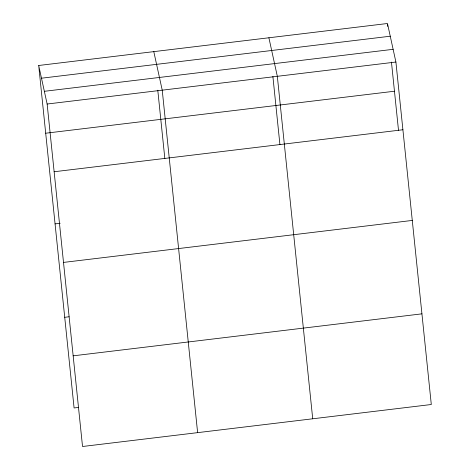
<?xml version="1.0" encoding="UTF-8"?>
<svg xmlns="http://www.w3.org/2000/svg" width="470" height="470" viewBox="0 0 470 470"><rect width="100%" height="100%" fill="white"/><g stroke="black" fill="none" stroke-linecap="round" stroke-linejoin="round"><path stroke-width="0.7" d="M38.699 65.489L387.468 23.5L395.91 62.034L431.301 404.511L82.532 446.5L47.141 104.029L38.699 65.489L74.09 407.966L78.461 407.437M41.489 78.208L390.253 36.219M44.356 91.309L393.12 49.321M47.141 104.029L395.91 62.034M45.702 133.216L394.465 91.227M54.138 171.75L402.907 129.761M55.066 223.885L60.166 223.268M63.509 262.419L412.278 220.43M64.725 317.297L69.096 316.768M73.161 355.831L421.931 313.843M268.887 37.776L277.329 76.31L312.72 418.788M153.796 51.635L162.232 90.169L197.623 432.641M387.544 24.229L387.768 26.414M391.457 62.099L398.513 130.396M272.876 76.375L279.932 144.672M157.785 90.228L164.841 158.525"/></g></svg>
